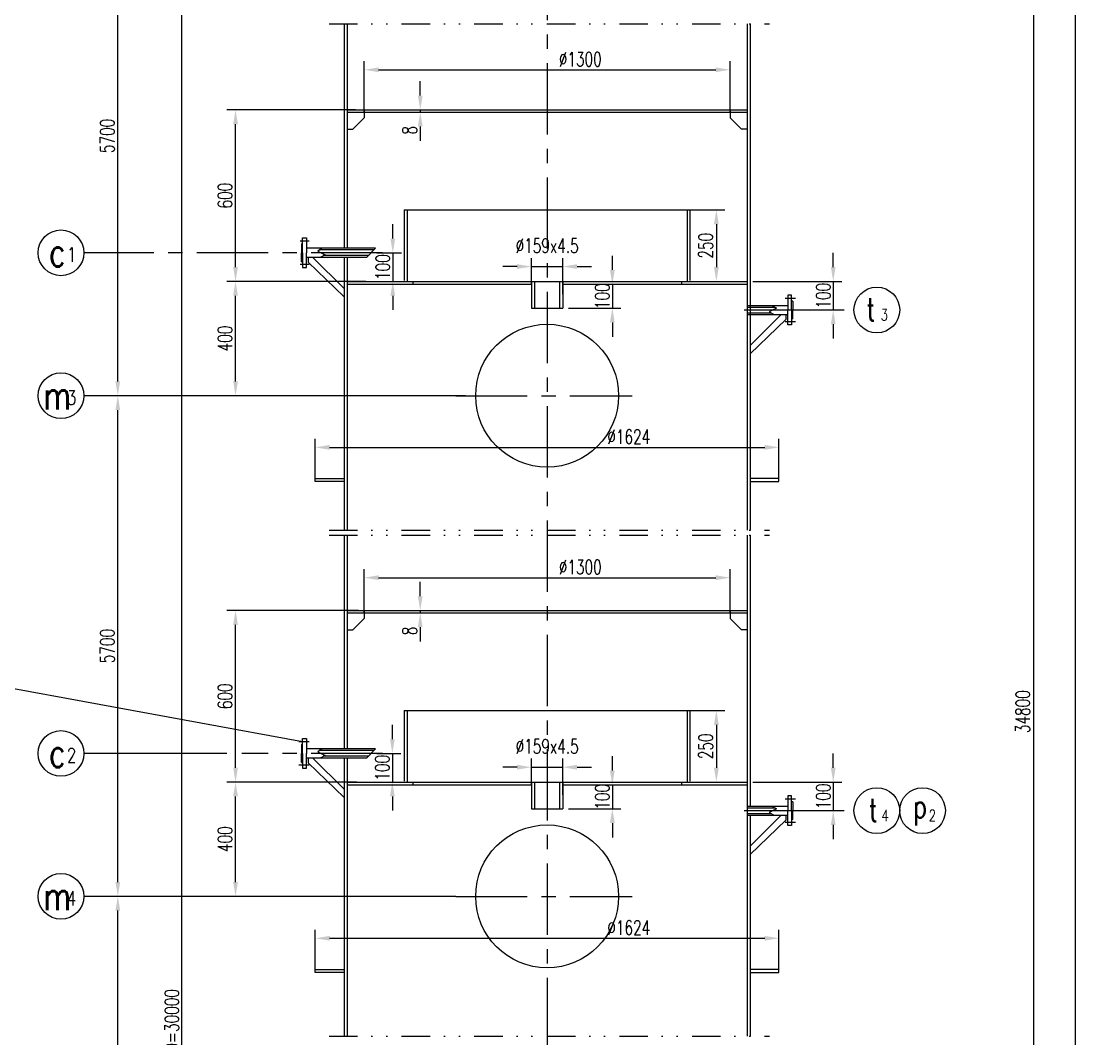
# Model space of a CAD drawing. Header units: millimetres. Extents: x 2180 to 3021, y -3886 to -2681.
# Drawn here: x 2288.7 to 2474.6, y -3123.9 to -2945.9 of the extents above; entities that cross this region are included whole.
import ezdxf
from ezdxf.enums import TextEntityAlignment as Align

# ---------------------------------------------------------------- set-up
doc = ezdxf.new("R2010")
doc.units = ezdxf.units.MM
doc.header["$LTSCALE"] = 10
doc.header["$MEASUREMENT"] = 0
doc.linetypes.add('CENTER', pattern=[2, 1.25, -0.25, 0.25, -0.25])
doc.linetypes.add('DIVIDE', pattern=[1.25, 0.5, -0.25, 0, -0.25, 0, -0.25])
doc.layers.get('0').update_dxf_attribs({"linetype": 'CONTINUOUS'})
doc.layers.get('DEFPOINTS').update_dxf_attribs({"linetype": 'CONTINUOUS'})
for name, color, linetype in [('1', 2, 'CENTER'), ('2', 2, 'CONTINUOUS'), ('3', 2, 'DIVIDE')]:
    doc.layers.add(name, color=color, linetype=linetype)
doc.styles.add('H5', font='romans', dxfattribs={"width": 0.8, "bigfont": 'HZ5.SHX'})
doc.styles.add('HZ', font='txt', dxfattribs={"width": 0.5, "bigfont": 'hztxt.shx'})
doc.styles.add('HZ5', font='romans.shx', dxfattribs={"width": 0.7, "bigfont": 'hztxt.shx'})
doc.styles.add('HZTXT', font='ROMANS', dxfattribs={"width": 0.7, "bigfont": 'HZTXT'})
doc.dimstyles.new('STANDARD$0', dxfattribs={"dimscale": 0, "dimtxt": 4, "dimasz": 3, "dimexe": 1.5, "dimexo": 0, "dimgap": 1, "dimtad": 1, "dimdec": 0, "dimlfac": 5, "dimzin": 12, "dimdsep": 46, "dimtxsty": 'H5', "dimcen": 0, "dimadec": 0, "dimazin": 0, "dimtfac": 1, "dimtdec": 0, "dimtmove": 0, "dimatfit": 3, "dimfxl": 0, "dimtvp": 0.833333, "dimtolj": 1, "dimtzin": 1, "dimarcsym": 0})

# ---------------------------------------------------------------- blocks, each defined once
blk = doc.blocks.new('*D78')
at = {"color": 2, "linetype": 'ByBlock'}
for p, q in [((2361.09, -2757.36), (2449.19, -2757.36)), ((2447.69, -2759.86), (2447.69, -3527.81)), ((2378.59, -3530.31), (2449.19, -3530.31))]:
    blk.add_line(p, q, dxfattribs=at)
for points in [[(2447.28, -2759.86), (2448.11, -2759.86), (2447.69, -2757.36)], [(2447.28, -3527.81), (2448.11, -3527.81), (2447.69, -3530.31)]]:
    blk.add_solid(points, dxfattribs=at)
at = {"layer": 'DEFPOINTS', "color": 0, "linetype": 'ByBlock'}
for p in [(2361.09, -2757.36), (2378.59, -3530.31), (2447.69, -3530.31)]:
    blk.add_point(p, dxfattribs=at)
at = {"color": 2, "linetype": 'ByBlock', "insert": (2445.84, -3113.17), "char_height": 2.5, "attachment_point": 5, "rotation": 90, "style": 'HZ5'}
blk.add_mtext('\\A1;~41102', dxfattribs=at)
blk = doc.blocks.new('*D77')
at = {"color": 2, "linetype": 'ByBlock'}
for p, q in [((2382, -2787.36), (2441.88, -2787.36)), ((2440.38, -2789.86), (2440.38, -3376.57)), ((2387.93, -3379.07), (2441.88, -3379.07))]:
    blk.add_line(p, q, dxfattribs=at)
for points in [[(2439.97, -2789.86), (2440.8, -2789.86), (2440.38, -2787.36)], [(2439.97, -3376.57), (2440.8, -3376.57), (2440.38, -3379.07)]]:
    blk.add_solid(points, dxfattribs=at)
at = {"layer": 'DEFPOINTS', "color": 0, "linetype": 'ByBlock'}
for p in [(2382, -2787.36), (2387.93, -3379.07), (2440.38, -3379.07)]:
    blk.add_point(p, dxfattribs=at)
at = {"color": 2, "linetype": 'ByBlock', "insert": (2438.53, -3048.18), "char_height": 2.5, "attachment_point": 5, "rotation": 90, "style": 'HZ5'}
blk.add_mtext('\\A1;34800', dxfattribs=at)
blk = doc.blocks.new('*D72')
at = {"color": 2, "linetype": 'ByBlock'}
for p, q in [((2322.25, -3030.49), (2299.23, -3030.49)), ((2300.73, -3057.99), (2300.73, -3032.99)), ((2314.44, -3060.49), (2299.23, -3060.49))]:
    blk.add_line(p, q, dxfattribs=at)
for points in [[(2300.32, -3032.99), (2301.15, -3032.99), (2300.73, -3030.49)], [(2300.32, -3057.99), (2301.15, -3057.99), (2300.73, -3060.49)]]:
    blk.add_solid(points, dxfattribs=at)
at = {"layer": 'DEFPOINTS', "color": 0, "linetype": 'ByBlock'}
for p in [(2300.73, -3030.49), (2322.25, -3030.49), (2314.44, -3060.49)]:
    blk.add_point(p, dxfattribs=at)
at = {"color": 2, "linetype": 'ByBlock', "insert": (2298.88, -3045.49), "char_height": 2.5, "attachment_point": 5, "rotation": 90, "style": 'HZ5'}
blk.add_mtext('\\A1;600', dxfattribs=at)
blk = doc.blocks.new('*D66')
at = {"color": 2, "linetype": 'ByBlock'}
for p, q in [((2341.02, -2992.91), (2278.69, -2992.91)), ((2280.19, -3077.99), (2280.19, -2995.41))]:
    blk.add_line(p, q, dxfattribs=at)
for points in [[(2279.77, -2995.41), (2280.6, -2995.41), (2280.19, -2992.91)], [(2279.77, -3077.99), (2280.6, -3077.99), (2280.19, -3080.49)]]:
    blk.add_solid(points, dxfattribs=at)
at = {"layer": 'DEFPOINTS', "color": 0, "linetype": 'ByBlock'}
for p in [(2280.19, -2992.91), (2341.02, -2992.91), (2339.3, -3080.49)]:
    blk.add_point(p, dxfattribs=at)
at = {"color": 2, "linetype": 'ByBlock', "insert": (2278.34, -3036.7), "char_height": 2.5, "attachment_point": 5, "rotation": 90, "style": 'HZ5'}
blk.add_mtext('\\A1;5700', dxfattribs=at)
blk = doc.blocks.new('*D88')
at = {"color": 2, "linetype": 'ByBlock'}
for p, q in [((2314.73, -3093.26), (2314.73, -3086.32)), ((2317.23, -3087.82), (2393.37, -3087.82)), ((2395.87, -3093.26), (2395.87, -3086.32))]:
    blk.add_line(p, q, dxfattribs=at)
for points in [[(2317.23, -3087.41), (2317.23, -3088.24), (2314.73, -3087.82)], [(2393.37, -3087.41), (2393.37, -3088.24), (2395.87, -3087.82)]]:
    blk.add_solid(points, dxfattribs=at)
at = {"layer": 'DEFPOINTS', "color": 0, "linetype": 'ByBlock'}
for p in [(2395.87, -3087.82), (2314.73, -3093.26), (2395.87, -3093.26)]:
    blk.add_point(p, dxfattribs=at)
at = {"color": 2, "linetype": 'ByBlock', "insert": (2369.59, -3085.97), "char_height": 2.5, "attachment_point": 5, "style": 'HZ5'}
blk.add_mtext('\\A1;∅1624', dxfattribs=at)
blk = doc.blocks.new('*D46')
at = {"color": 2, "linetype": 'ByBlock'}
for p, q in [((3748.11, -3133.75), (3748.11, -3129.16)), ((3753.61, -3135.48), (3753.61, -3129.16)), ((3745.61, -3130.66), (3743.11, -3130.66)), ((3748.11, -3130.66), (3753.61, -3130.66)), ((3748.11, -3130.66), (3753.61, -3130.66)), ((3756.11, -3130.66), (3758.61, -3130.66))]:
    blk.add_line(p, q, dxfattribs=at)
for points in [[(3745.61, -3130.24), (3745.61, -3131.08), (3748.11, -3130.66)], [(3756.11, -3130.24), (3756.11, -3131.08), (3753.61, -3130.66)]]:
    blk.add_solid(points, dxfattribs=at)
at = {"layer": 'DEFPOINTS', "color": 0, "linetype": 'ByBlock'}
for p in [(3753.61, -3130.66), (3748.11, -3133.75), (3753.61, -3135.48)]:
    blk.add_point(p, dxfattribs=at)
at = {"color": 2, "linetype": 'ByBlock', "insert": (3750.86, -3127.01), "char_height": 2.5, "attachment_point": 5, "style": 'HZ5'}
blk.add_mtext('\\A1;∅159x4.5', dxfattribs=at)
blk = doc.blocks.new('*D65')
at = {"color": 2, "linetype": 'ByBlock'}
for p, q in [((2339.3, -3080.49), (2278.69, -3080.49)), ((2280.19, -3167.16), (2280.19, -3082.99)), ((2339.3, -3169.66), (2278.69, -3169.66))]:
    blk.add_line(p, q, dxfattribs=at)
for points in [[(2279.77, -3082.99), (2280.6, -3082.99), (2280.19, -3080.49)], [(2279.77, -3167.16), (2280.6, -3167.16), (2280.19, -3169.66)]]:
    blk.add_solid(points, dxfattribs=at)
at = {"layer": 'DEFPOINTS', "color": 0, "linetype": 'ByBlock'}
for p in [(2280.19, -3080.49), (2339.3, -3080.49), (2339.3, -3169.66)]:
    blk.add_point(p, dxfattribs=at)
at = {"color": 2, "linetype": 'ByBlock', "insert": (2278.34, -3125.07), "char_height": 2.5, "attachment_point": 5, "rotation": 90, "style": 'HZ5'}
blk.add_mtext('\\A1;5700', dxfattribs=at)
blk = doc.blocks.new('*D71')
at = {"color": 2, "linetype": 'ByBlock'}
for p, q in [((2322, -3060.49), (2299.28, -3060.49)), ((2300.78, -3077.99), (2300.78, -3062.99)), ((2314.44, -3080.49), (2299.28, -3080.49))]:
    blk.add_line(p, q, dxfattribs=at)
for points in [[(2300.37, -3062.99), (2301.2, -3062.99), (2300.78, -3060.49)], [(2300.37, -3077.99), (2301.2, -3077.99), (2300.78, -3080.49)]]:
    blk.add_solid(points, dxfattribs=at)
at = {"layer": 'DEFPOINTS', "color": 0, "linetype": 'ByBlock'}
for p in [(2300.78, -3060.49), (2322, -3060.49), (2314.44, -3080.49)]:
    blk.add_point(p, dxfattribs=at)
at = {"color": 2, "linetype": 'ByBlock', "insert": (2298.93, -3070.49), "char_height": 2.5, "attachment_point": 5, "rotation": 90, "style": 'HZ5'}
blk.add_mtext('\\A1;400', dxfattribs=at)
blk = doc.blocks.new('*D47')
at = {"color": 2, "linetype": 'ByBlock'}
for p, q in [((3773.18, -3120.75), (3781.97, -3120.75)), ((3780.47, -3123.25), (3780.47, -3130.75)), ((3779.56, -3133.25), (3781.97, -3133.25))]:
    blk.add_line(p, q, dxfattribs=at)
for points in [[(3780.05, -3123.25), (3780.89, -3123.25), (3780.47, -3120.75)], [(3780.05, -3130.75), (3780.89, -3130.75), (3780.47, -3133.25)]]:
    blk.add_solid(points, dxfattribs=at)
at = {"layer": 'DEFPOINTS', "color": 0, "linetype": 'ByBlock'}
for p in [(3773.18, -3120.75), (3779.56, -3133.25), (3780.47, -3133.25)]:
    blk.add_point(p, dxfattribs=at)
at = {"color": 2, "linetype": 'ByBlock', "insert": (3778.62, -3127), "char_height": 2.5, "attachment_point": 5, "rotation": 90, "style": 'HZ5'}
blk.add_mtext('\\A1;250', dxfattribs=at)
blk = doc.blocks.new('*D89')
at = {"color": 2, "linetype": 'ByBlock'}
for p, q in [((2314.73, -3007.38), (2314.73, -3000.44)), ((2395.87, -3007.38), (2395.87, -3000.44)), ((2317.23, -3001.94), (2393.37, -3001.94))]:
    blk.add_line(p, q, dxfattribs=at)
for points in [[(2317.23, -3001.52), (2317.23, -3002.36), (2314.73, -3001.94)], [(2393.37, -3001.52), (2393.37, -3002.36), (2395.87, -3001.94)]]:
    blk.add_solid(points, dxfattribs=at)
at = {"layer": 'DEFPOINTS', "color": 0, "linetype": 'ByBlock'}
for p in [(2395.87, -3001.94), (2314.73, -3007.38), (2395.87, -3007.38)]:
    blk.add_point(p, dxfattribs=at)
at = {"color": 2, "linetype": 'ByBlock', "insert": (2369.59, -3000.09), "char_height": 2.5, "attachment_point": 5, "style": 'HZ5'}
blk.add_mtext('\\A1;∅1624', dxfattribs=at)
blk = doc.blocks.new('*D48')
at = {"color": 2, "linetype": 'ByBlock'}
for p, q in [((3748.11, -3060.84), (3748.11, -3056.25)), ((3753.61, -3062.57), (3753.61, -3056.25)), ((3745.61, -3057.75), (3743.11, -3057.75)), ((3748.11, -3057.75), (3753.61, -3057.75)), ((3748.11, -3057.75), (3753.61, -3057.75)), ((3756.11, -3057.75), (3758.61, -3057.75))]:
    blk.add_line(p, q, dxfattribs=at)
for points in [[(3745.61, -3057.33), (3745.61, -3058.16), (3748.11, -3057.75)], [(3756.11, -3057.33), (3756.11, -3058.16), (3753.61, -3057.75)]]:
    blk.add_solid(points, dxfattribs=at)
at = {"layer": 'DEFPOINTS', "color": 0, "linetype": 'ByBlock'}
for p in [(3753.61, -3057.75), (3748.11, -3060.84), (3753.61, -3062.57)]:
    blk.add_point(p, dxfattribs=at)
at = {"color": 2, "linetype": 'ByBlock', "insert": (3750.86, -3054.1), "char_height": 2.5, "attachment_point": 5, "style": 'HZ5'}
blk.add_mtext('\\A1;∅159x4.5', dxfattribs=at)
blk = doc.blocks.new('*D40')
at = {"color": 2, "linetype": 'ByBlock'}
for p, q in [((2323.3, -2944.11), (2323.3, -2935.26)), ((2387.3, -2944.11), (2387.3, -2935.26)), ((2325.8, -2936.76), (2384.8, -2936.76))]:
    blk.add_line(p, q, dxfattribs=at)
for points in [[(2325.8, -2936.35), (2325.8, -2937.18), (2323.3, -2936.76)], [(2384.8, -2936.35), (2384.8, -2937.18), (2387.3, -2936.76)]]:
    blk.add_solid(points, dxfattribs=at)
at = {"layer": 'DEFPOINTS', "color": 0, "linetype": 'ByBlock'}
for p in [(2387.3, -2936.76), (2323.3, -2944.11), (2387.3, -2944.11)]:
    blk.add_point(p, dxfattribs=at)
at = {"color": 2, "linetype": 'ByBlock', "insert": (2361.1, -2934.91), "char_height": 2.5, "attachment_point": 5, "style": 'HZ5'}
blk.add_mtext('\\A1;∅1300', dxfattribs=at)
blk = doc.blocks.new('*D39')
at = {"color": 2, "linetype": 'ByBlock'}
for p, q in [((2323.3, -3030.84), (2323.3, -3023.24)), ((2387.3, -3030.84), (2387.3, -3023.24)), ((2325.8, -3024.74), (2384.8, -3024.74))]:
    blk.add_line(p, q, dxfattribs=at)
for points in [[(2325.8, -3024.32), (2325.8, -3025.16), (2323.3, -3024.74)], [(2384.8, -3024.32), (2384.8, -3025.16), (2387.3, -3024.74)]]:
    blk.add_solid(points, dxfattribs=at)
at = {"layer": 'DEFPOINTS', "color": 0, "linetype": 'ByBlock'}
for p in [(2387.3, -3024.74), (2323.3, -3030.84), (2387.3, -3030.84)]:
    blk.add_point(p, dxfattribs=at)
at = {"color": 2, "linetype": 'ByBlock', "insert": (2361.1, -3022.89), "char_height": 2.5, "attachment_point": 5, "style": 'HZ5'}
blk.add_mtext('\\A1;∅1300', dxfattribs=at)
blk = doc.blocks.new('*D74')
at = {"color": 2, "linetype": 'ByBlock'}
for p, q in [((2321.77, -2942.91), (2299.28, -2942.91)), ((2300.78, -2970.41), (2300.78, -2945.41))]:
    blk.add_line(p, q, dxfattribs=at)
for points in [[(2300.37, -2945.41), (2301.2, -2945.41), (2300.78, -2942.91)], [(2300.37, -2970.41), (2301.2, -2970.41), (2300.78, -2972.91)]]:
    blk.add_solid(points, dxfattribs=at)
at = {"layer": 'DEFPOINTS', "color": 0, "linetype": 'ByBlock'}
for p in [(2300.78, -2942.91), (2321.77, -2942.91), (2323.59, -2972.91)]:
    blk.add_point(p, dxfattribs=at)
at = {"color": 2, "linetype": 'ByBlock', "insert": (2298.93, -2957.91), "char_height": 2.5, "attachment_point": 5, "rotation": 90, "style": 'HZ5'}
blk.add_mtext('\\A1;600', dxfattribs=at)
blk = doc.blocks.new('*D67')
at = {"color": 2, "linetype": 'ByBlock'}
for p, q in [((2341.31, -2902.01), (2278.68, -2902.01)), ((2280.18, -2990.41), (2280.18, -2904.51)), ((2339.3, -2992.91), (2278.68, -2992.91))]:
    blk.add_line(p, q, dxfattribs=at)
for points in [[(2279.76, -2904.51), (2280.59, -2904.51), (2280.18, -2902.01)], [(2279.76, -2990.41), (2280.59, -2990.41), (2280.18, -2992.91)]]:
    blk.add_solid(points, dxfattribs=at)
at = {"layer": 'DEFPOINTS', "color": 0, "linetype": 'ByBlock'}
for p in [(2280.18, -2902.01), (2341.31, -2902.01), (2339.3, -2992.91)]:
    blk.add_point(p, dxfattribs=at)
at = {"color": 2, "linetype": 'ByBlock', "insert": (2278.33, -2947.46), "char_height": 2.5, "attachment_point": 5, "rotation": 90, "style": 'HZ5'}
blk.add_mtext('\\A1;5700', dxfattribs=at)
blk = doc.blocks.new('*D55')
at = {"color": 2, "linetype": 'ByBlock'}
for p, q in [((3728.66, -3027.84), (3728.66, -3025.34)), ((3728.01, -3030.34), (3730.16, -3030.34)), ((3728.01, -3030.74), (3730.16, -3030.74)), ((3728.66, -3030.34), (3728.66, -3030.74)), ((3728.66, -3030.34), (3728.66, -3030.74)), ((3728.66, -3033.24), (3728.66, -3035.74))]:
    blk.add_line(p, q, dxfattribs=at)
for points in [[(3728.25, -3027.84), (3729.08, -3027.84), (3728.66, -3030.34)], [(3728.25, -3033.24), (3729.08, -3033.24), (3728.66, -3030.74)]]:
    blk.add_solid(points, dxfattribs=at)
at = {"layer": 'DEFPOINTS', "color": 0, "linetype": 'ByBlock'}
for p in [(3728.01, -3030.34), (3728.01, -3030.74), (3728.66, -3030.74)]:
    blk.add_point(p, dxfattribs=at)
at = {"color": 2, "linetype": 'ByBlock', "insert": (3726.81, -3033.91), "char_height": 2.5, "attachment_point": 5, "rotation": 90, "style": 'HZ5'}
blk.add_mtext('\\A1;8', dxfattribs=at)
blk = doc.blocks.new('*D73')
at = {"color": 2, "linetype": 'ByBlock'}
for p, q in [((2323.59, -2972.91), (2299.28, -2972.91)), ((2300.78, -2990.41), (2300.78, -2975.41)), ((2332.09, -2992.91), (2299.28, -2992.91))]:
    blk.add_line(p, q, dxfattribs=at)
for points in [[(2300.37, -2975.41), (2301.2, -2975.41), (2300.78, -2972.91)], [(2300.37, -2990.41), (2301.2, -2990.41), (2300.78, -2992.91)]]:
    blk.add_solid(points, dxfattribs=at)
at = {"layer": 'DEFPOINTS', "color": 0, "linetype": 'ByBlock'}
for p in [(2300.78, -2972.91), (2323.59, -2972.91), (2332.09, -2992.91)]:
    blk.add_point(p, dxfattribs=at)
at = {"color": 2, "linetype": 'ByBlock', "insert": (2298.93, -2982.91), "char_height": 2.5, "attachment_point": 5, "rotation": 90, "style": 'HZ5'}
blk.add_mtext('\\A1;400', dxfattribs=at)
blk = doc.blocks.new('*D54')
at = {"color": 2, "linetype": 'ByBlock'}
for p, q in [((3728.66, -3100.75), (3728.66, -3098.25)), ((3728.01, -3103.25), (3730.16, -3103.25)), ((3728.01, -3103.65), (3730.16, -3103.65)), ((3728.66, -3103.25), (3728.66, -3103.65)), ((3728.66, -3103.25), (3728.66, -3103.65)), ((3728.66, -3106.15), (3728.66, -3108.65))]:
    blk.add_line(p, q, dxfattribs=at)
for points in [[(3728.25, -3100.75), (3729.08, -3100.75), (3728.66, -3103.25)], [(3728.25, -3106.15), (3729.08, -3106.15), (3728.66, -3103.65)]]:
    blk.add_solid(points, dxfattribs=at)
at = {"layer": 'DEFPOINTS', "color": 0, "linetype": 'ByBlock'}
for p in [(3728.01, -3103.25), (3728.01, -3103.65), (3728.66, -3103.65)]:
    blk.add_point(p, dxfattribs=at)
at = {"color": 2, "linetype": 'ByBlock', "insert": (3726.81, -3106.82), "char_height": 2.5, "attachment_point": 5, "rotation": 90, "style": 'HZ5'}
blk.add_mtext('\\A1;8', dxfattribs=at)
blk = doc.blocks.new('*D49')
at = {"color": 2, "linetype": 'ByBlock'}
for p, q in [((3773.18, -3047.84), (3781.97, -3047.84)), ((3780.47, -3050.34), (3780.47, -3057.84)), ((3779.56, -3060.34), (3781.97, -3060.34))]:
    blk.add_line(p, q, dxfattribs=at)
for points in [[(3780.05, -3050.34), (3780.89, -3050.34), (3780.47, -3047.84)], [(3780.05, -3057.84), (3780.89, -3057.84), (3780.47, -3060.34)]]:
    blk.add_solid(points, dxfattribs=at)
at = {"layer": 'DEFPOINTS', "color": 0, "linetype": 'ByBlock'}
for p in [(3773.18, -3047.84), (3779.56, -3060.34), (3780.47, -3060.34)]:
    blk.add_point(p, dxfattribs=at)
at = {"color": 2, "linetype": 'ByBlock', "insert": (3778.62, -3054.09), "char_height": 2.5, "attachment_point": 5, "rotation": 90, "style": 'HZ5'}
blk.add_mtext('\\A1;250', dxfattribs=at)
blk = doc.blocks.new('*D102')
at = {"color": 0, "linetype": 'ByBlock'}
for p, q in [((2405.36, -2970.41), (2405.36, -2967.91)), ((2391.3, -2972.91), (2406.86, -2972.91)), ((2405.36, -2972.91), (2405.36, -2977.91)), ((2399.3, -2977.91), (2406.86, -2977.91)), ((2405.36, -2980.41), (2405.36, -2982.91))]:
    blk.add_line(p, q, dxfattribs=at)
for points in [[(2404.94, -2970.41), (2405.77, -2970.41), (2405.36, -2972.91)], [(2404.94, -2980.41), (2405.77, -2980.41), (2405.36, -2977.91)]]:
    blk.add_solid(points, dxfattribs=at)
at = {"layer": 'DEFPOINTS', "color": 0, "linetype": 'ByBlock'}
for p in [(2390.3, -2972.91), (2398.3, -2977.91), (2405.36, -2977.91)]:
    blk.add_point(p, dxfattribs=at)
at = {"color": 0, "linetype": 'ByBlock', "insert": (2403.61, -2975.41), "char_height": 2.5, "attachment_point": 5, "rotation": 90, "style": 'HZTXT'}
blk.add_mtext('\\A1;100', dxfattribs=at)
blk = doc.blocks.new('*D103')
at = {"color": 0, "linetype": 'ByBlock'}
for p, q in [((2405.36, -2970.41), (2405.36, -2967.91)), ((2391.3, -2972.91), (2406.86, -2972.91)), ((2405.36, -2972.91), (2405.36, -2977.91)), ((2399.3, -2977.91), (2406.86, -2977.91)), ((2405.36, -2980.41), (2405.36, -2982.91))]:
    blk.add_line(p, q, dxfattribs=at)
for points in [[(2404.94, -2970.41), (2405.77, -2970.41), (2405.36, -2972.91)], [(2404.94, -2980.41), (2405.77, -2980.41), (2405.36, -2977.91)]]:
    blk.add_solid(points, dxfattribs=at)
at = {"layer": 'DEFPOINTS', "color": 0, "linetype": 'ByBlock'}
for p in [(2390.3, -2972.91), (2398.3, -2977.91), (2405.36, -2977.91)]:
    blk.add_point(p, dxfattribs=at)
at = {"color": 0, "linetype": 'ByBlock', "insert": (2403.61, -2975.41), "char_height": 2.5, "attachment_point": 5, "rotation": 90, "style": 'HZTXT'}
blk.add_mtext('\\A1;100', dxfattribs=at)
blk = doc.blocks.new('*D108')
at = {"color": 0, "linetype": 'ByBlock'}
for p, q in [((2313.73, -2827.37), (2289.89, -2827.37)), ((2291.39, -3351.52), (2291.39, -2829.87)), ((2313.73, -3354.02), (2289.89, -3354.02))]:
    blk.add_line(p, q, dxfattribs=at)
for points in [[(2290.98, -2829.87), (2291.81, -2829.87), (2291.39, -2827.37)], [(2290.98, -3351.52), (2291.81, -3351.52), (2291.39, -3354.02)]]:
    blk.add_solid(points, dxfattribs=at)
at = {"layer": 'DEFPOINTS', "color": 0, "linetype": 'ByBlock'}
for p in [(2291.39, -2827.37), (2314.73, -2827.37), (2314.73, -3354.02)]:
    blk.add_point(p, dxfattribs=at)
at = {"color": 0, "linetype": 'ByBlock', "insert": (2289.64, -3106.57), "char_height": 2.5, "attachment_point": 5, "rotation": 90, "style": 'HZTXT'}
blk.add_mtext('\\A1;10x3000=30000', dxfattribs=at)
blk = doc.blocks.new('*D110')
at = {"color": 0, "linetype": 'ByBlock'}
for p, q in [((2366.71, -2970.91), (2366.71, -2968.41)), ((2359.05, -2973.41), (2368.21, -2973.41)), ((2366.71, -2973.41), (2366.71, -2977.59)), ((2359.05, -2977.59), (2368.21, -2977.59)), ((2366.71, -2980.09), (2366.71, -2982.59))]:
    blk.add_line(p, q, dxfattribs=at)
for points in [[(2366.29, -2970.91), (2367.13, -2970.91), (2366.71, -2973.41)], [(2366.29, -2980.09), (2367.13, -2980.09), (2366.71, -2977.59)]]:
    blk.add_solid(points, dxfattribs=at)
at = {"layer": 'DEFPOINTS', "color": 0, "linetype": 'ByBlock'}
for p in [(2358.05, -2973.41), (2358.05, -2977.59), (2366.71, -2977.59)]:
    blk.add_point(p, dxfattribs=at)
at = {"color": 0, "linetype": 'ByBlock', "insert": (2364.96, -2975.5), "char_height": 2.5, "attachment_point": 5, "rotation": 90, "style": 'HZTXT'}
blk.add_mtext('\\A1;100', dxfattribs=at)
blk = doc.blocks.new('*D111')
at = {"color": 0, "linetype": 'ByBlock'}
for p, q in [((2366.71, -3058.49), (2366.71, -3055.99)), ((2359.05, -3060.99), (2368.21, -3060.99)), ((2366.71, -3060.99), (2366.71, -3065.17)), ((2359.05, -3065.17), (2368.21, -3065.17)), ((2366.71, -3067.67), (2366.71, -3070.17))]:
    blk.add_line(p, q, dxfattribs=at)
for points in [[(2366.29, -3058.49), (2367.13, -3058.49), (2366.71, -3060.99)], [(2366.29, -3067.67), (2367.13, -3067.67), (2366.71, -3065.17)]]:
    blk.add_solid(points, dxfattribs=at)
at = {"layer": 'DEFPOINTS', "color": 0, "linetype": 'ByBlock'}
for p in [(2358.05, -3060.99), (2358.05, -3065.17), (2366.71, -3065.17)]:
    blk.add_point(p, dxfattribs=at)
at = {"color": 0, "linetype": 'ByBlock', "insert": (2364.96, -3063.08), "char_height": 2.5, "attachment_point": 5, "rotation": 90, "style": 'HZTXT'}
blk.add_mtext('\\A1;100', dxfattribs=at)
blk = doc.blocks.new('*D116')
at = {"color": 0, "linetype": 'ByBlock'}
for p, q in [((2328.22, -3052.99), (2328.22, -3050.49)), ((2325.5, -3055.49), (2329.72, -3055.49)), ((2328.22, -3055.49), (2328.22, -3060.49)), ((2321.3, -3060.49), (2329.72, -3060.49)), ((2328.22, -3062.99), (2328.22, -3065.49))]:
    blk.add_line(p, q, dxfattribs=at)
for points in [[(2327.8, -3052.99), (2328.63, -3052.99), (2328.22, -3055.49)], [(2327.8, -3062.99), (2328.63, -3062.99), (2328.22, -3060.49)]]:
    blk.add_solid(points, dxfattribs=at)
at = {"layer": 'DEFPOINTS', "color": 0, "linetype": 'ByBlock'}
for p in [(2324.5, -3055.49), (2320.3, -3060.49), (2328.22, -3060.49)]:
    blk.add_point(p, dxfattribs=at)
at = {"color": 0, "linetype": 'ByBlock', "insert": (2326.47, -3057.99), "char_height": 2.5, "attachment_point": 5, "rotation": 90, "style": 'HZTXT'}
blk.add_mtext('\\A1;100', dxfattribs=at)
blk = doc.blocks.new('*D117')
at = {"color": 0, "linetype": 'ByBlock'}
for p, q in [((2328.3, -2965.41), (2328.3, -2962.91)), ((2325.5, -2967.91), (2329.8, -2967.91)), ((2328.3, -2967.91), (2328.3, -2972.91)), ((2321.3, -2972.91), (2329.8, -2972.91)), ((2328.3, -2975.41), (2328.3, -2977.91))]:
    blk.add_line(p, q, dxfattribs=at)
for points in [[(2327.88, -2965.41), (2328.71, -2965.41), (2328.3, -2967.91)], [(2327.88, -2975.41), (2328.71, -2975.41), (2328.3, -2972.91)]]:
    blk.add_solid(points, dxfattribs=at)
at = {"layer": 'DEFPOINTS', "color": 0, "linetype": 'ByBlock'}
for p in [(2324.5, -2967.91), (2320.3, -2972.91), (2328.3, -2972.91)]:
    blk.add_point(p, dxfattribs=at)
at = {"color": 0, "linetype": 'ByBlock', "insert": (2326.55, -2970.41), "char_height": 2.5, "attachment_point": 5, "rotation": 90, "style": 'HZTXT'}
blk.add_mtext('\\A1;100', dxfattribs=at)

msp = doc.modelspace()

# ---------------------------------------------------------------- linework, layer by layer
for p, q in [((2345.2500029, -2946.3620839), (2345.2500029, -2985.6425133)), ((2345.7500029, -2946.3620839), (2345.7500029, -2985.6425133)), ((2415.7500029, -2946.3620839), (2415.7500029, -3034.9850395)), ((2416.2500029, -2946.3620839), (2416.2500029, -3034.9850395)), ((2345.7500029, -2961.4425133), (2415.7500029, -2961.4425133)), ((2346.3031917, -2961.4425133), (2383.0000029, -2961.4425133)), ((2348.7500029, -2961.4425133), (2348.7500029, -2961.8425133)), ((2412.7500029, -2961.4425133), (2412.7500029, -2961.8425133)), ((2345.7500029, -2961.8425133), (2415.7500029, -2961.8425133)), ((2348.7500029, -2962.8425133), (2346.7500029, -2964.8425133)), ((2348.7500029, -2961.8425133), (2348.7500029, -2962.8425133)), ((2412.7500029, -2961.8425133), (2412.7500029, -2962.8425133)), ((2412.7500029, -2962.8425133), (2414.7500029, -2964.8425133)), ((2345.7500029, -2964.8425133), (2346.7500029, -2964.8425133)), ((2415.7500029, -2964.8425133), (2414.7500029, -2964.8425133)), ((2355.7500029, -2978.9425133), (2355.7500029, -2991.3121381)), ((2355.7500029, -2978.9425133), (2357.8905084, -2978.9425133)), ((2356.2500029, -2978.9425133), (2356.2500029, -2991.4425133)), ((2357.8905084, -2978.9425133), (2380.7500029, -2978.9425133)), ((2380.7500029, -2978.9425133), (2405.7500029, -2978.9425133)), ((2405.2500029, -2978.9425133), (2405.2500029, -2991.4425133)), ((2405.7500029, -2978.9425133), (2405.7500029, -2991.3121381)), ((2337.7500029, -2984.8771207), (2337.7500029, -2986.4425133)), ((2337.7500029, -2984.8771207), (2337.9726478, -2984.8771207)), ((2337.9726478, -2986.4425133), (2337.9726478, -2983.8430297)), ((2337.9726478, -2983.8430297), (2338.6290024, -2983.8430297)), ((2338.6290024, -2983.8430297), (2338.6290024, -2986.4425133)), ((2337.7500029, -2988.007906), (2337.7500029, -2986.4425133)), ((2337.9726478, -2986.4425133), (2337.9726478, -2989.041997)), ((2350.7500029, -2985.6425133), (2338.6290024, -2985.6425133)), ((2338.6290024, -2989.041997), (2338.6290024, -2986.4425133)), ((2349.1500029, -2987.2425133), (2338.6290024, -2987.2425133)), ((2338.9710862, -2987.2425133), (2338.9710862, -2988.0921696)), ((2339.7816008, -2987.2425133), (2345.2500029, -2992.6797912)), ((2350.4429004, -2985.9496159), (2340.9179216, -2985.9496159)), ((2349.4571054, -2986.9354108), (2341.6083965, -2986.9354108)), ((2345.2500029, -2987.2425133), (2345.2500029, -3034.9850395)), ((2345.7500029, -2987.2425133), (2345.7500029, -3034.9850395)), ((2350.7500029, -2985.6425133), (2349.1500029, -2987.2425133)), ((2337.7500029, -2988.007906), (2337.9726478, -2988.007906)), ((2337.9726478, -2989.041997), (2338.6290024, -2989.041997)), ((2338.9710862, -2988.0921696), (2345.2500029, -2994.1447401)), ((2345.7500029, -2991.4425133), (2415.7500029, -2991.4425133)), ((2345.7500029, -2991.9425133), (2378.0000029, -2991.9425133)), ((2346.3031917, -2991.4425133), (2383.0000029, -2991.4425133)), ((2346.3031917, -2991.9425133), (2378.0000029, -2991.9425133)), ((2357.2596883, -2991.4425133), (2357.2596883, -2991.9425133)), ((2378.0000029, -2991.4425133), (2378.0000029, -2996.1268733)), ((2378.5598914, -2991.4425133), (2378.5598914, -2996.1268733)), ((2382.9057033, -2991.4425133), (2382.9057033, -2996.1268733)), ((2383.5000029, -2991.4425133), (2383.5000029, -2996.1268733)), ((2383.5000029, -2991.9425133), (2415.7500029, -2991.9425133)), ((2404.2403175, -2991.4425133), (2404.2403175, -2991.9425133)), ((2423.527358, -2993.8430297), (2422.8710034, -2993.8430297)), ((2422.8710034, -2993.8430297), (2422.8710034, -2996.4425133)), ((2423.527358, -2996.4425133), (2423.527358, -2993.8430297)), ((2423.7500029, -2994.8771207), (2423.527358, -2994.8771207)), ((2423.7500029, -2994.8771207), (2423.7500029, -2996.4425133)), ((2378.0000029, -2996.1268733), (2383.5000029, -2996.1268733)), ((2415.7500029, -2995.6425133), (2422.8710034, -2995.6425133)), ((2415.7500029, -2995.9496159), (2420.5820842, -2995.9496159)), ((2422.8710034, -2999.041997), (2422.8710034, -2996.4425133)), ((2423.527358, -2996.4425133), (2423.527358, -2999.041997)), ((2423.7500029, -2998.007906), (2423.7500029, -2996.4425133)), ((2415.7500029, -2996.9354108), (2419.8916093, -2996.9354108)), ((2415.7500029, -2997.2425133), (2422.8710034, -2997.2425133)), ((2421.718405, -2997.2425133), (2416.2500029, -3002.6797912)), ((2422.5289196, -2998.0921696), (2416.2500029, -3004.1447401)), ((2422.5289196, -2997.2425133), (2422.5289196, -2998.0921696)), ((2423.7500029, -2998.007906), (2423.527358, -2998.007906)), ((2423.527358, -2999.041997), (2422.8710034, -2999.041997)), ((2340.180847, -3026.458388), (2340.180847, -3025.9114284)), ((2340.180847, -3025.9114284), (2345.2500029, -3025.9114284)), ((2345.2500029, -3026.458388), (2340.180847, -3026.458388)), ((2421.3191588, -3025.9114284), (2416.2500029, -3025.9114284)), ((2416.2500029, -3026.458388), (2421.3191588, -3026.458388)), ((2421.3191588, -3026.458388), (2421.3191588, -3025.9114284)), ((2345.2500029, -3035.8375348), (2345.2500029, -3073.2255633)), ((2345.7500029, -3035.8375348), (2345.7500029, -3073.2255633)), ((2415.7500029, -3035.8375348), (2415.7500029, -3123.5055971)), ((2416.2500029, -3035.8375348), (2416.2500029, -3083.2255633)), ((2345.7500029, -3049.0255633), (2415.7500029, -3049.0255633)), ((2345.7500029, -3049.4255633), (2415.7500029, -3049.4255633)), ((2346.3031917, -3049.0255633), (2383.0000029, -3049.0255633)), ((2348.7500029, -3050.4255633), (2346.7500029, -3052.4255633)), ((2348.7500029, -3049.0255633), (2348.7500029, -3049.4255633)), ((2348.7500029, -3049.4255633), (2348.7500029, -3050.4255633)), ((2412.7500029, -3049.0255633), (2412.7500029, -3049.4255633)), ((2412.7500029, -3049.4255633), (2412.7500029, -3050.4255633)), ((2412.7500029, -3050.4255633), (2414.7500029, -3052.4255633)), ((2345.7500029, -3052.4255633), (2346.7500029, -3052.4255633)), ((2415.7500029, -3052.4255633), (2414.7500029, -3052.4255633)), ((2355.7500029, -3066.5255633), (2357.8905084, -3066.5255633)), ((2355.7500029, -3066.5255633), (2355.7500029, -3078.895188)), ((2356.2500029, -3066.5255633), (2356.2500029, -3079.0255633)), ((2357.8905084, -3066.5255633), (2380.7500029, -3066.5255633)), ((2380.7500029, -3066.5255633), (2405.7500029, -3066.5255633)), ((2405.2500029, -3066.5255633), (2405.2500029, -3079.0255633)), ((2405.7500029, -3066.5255633), (2405.7500029, -3078.895188)), ((2337.7500029, -3072.4601707), (2337.9726478, -3072.4601707)), ((2337.7500029, -3072.4601707), (2337.7500029, -3074.0255633)), ((2337.9726478, -3071.4260797), (2338.6290024, -3071.4260797)), ((2337.9726478, -3074.0255633), (2337.9726478, -3071.4260797)), ((2338.6290024, -3071.4260797), (2338.6290024, -3074.0255633)), ((2337.7500029, -3075.590956), (2337.7500029, -3074.0255633)), ((2337.9726478, -3074.0255633), (2337.9726478, -3076.625047)), ((2350.7500029, -3073.2255633), (2338.6290024, -3073.2255633)), ((2338.6290024, -3076.625047), (2338.6290024, -3074.0255633)), ((2349.1500029, -3074.8255633), (2338.6290024, -3074.8255633)), ((2338.9710862, -3074.8255633), (2338.9710862, -3075.6752195)), ((2339.7816008, -3074.8255633), (2345.2500029, -3080.2628412)), ((2350.4429004, -3073.5326658), (2340.9179216, -3073.5326658)), ((2349.4571054, -3074.5184608), (2341.6083965, -3074.5184608)), ((2345.2500029, -3074.8255633), (2345.2500029, -3123.5055971)), ((2345.7500029, -3074.8255633), (2345.7500029, -3123.5055971)), ((2350.7500029, -3073.2255633), (2349.1500029, -3074.8255633)), ((2337.7500029, -3075.590956), (2337.9726478, -3075.590956)), ((2337.9726478, -3076.625047), (2338.6290024, -3076.625047)), ((2338.9710862, -3075.6752195), (2345.2500029, -3081.7277901)), ((2345.7500029, -3079.0255633), (2415.7500029, -3079.0255633)), ((2345.7500029, -3079.5255633), (2378.0000029, -3079.5255633)), ((2346.3031917, -3079.0255633), (2383.0000029, -3079.0255633)), ((2346.3031917, -3079.5255633), (2378.0000029, -3079.5255633)), ((2357.2596883, -3079.0255633), (2357.2596883, -3079.5255633)), ((2378.0000029, -3079.0255633), (2378.0000029, -3083.7099233)), ((2378.5598914, -3079.0255633), (2378.5598914, -3083.7099233)), ((2382.9057033, -3079.0255633), (2382.9057033, -3083.7099233)), ((2383.5000029, -3079.0255633), (2383.5000029, -3083.7099233)), ((2383.5000029, -3079.5255633), (2415.7500029, -3079.5255633)), ((2404.2403175, -3079.0255633), (2404.2403175, -3079.5255633)), ((2422.8710034, -3081.4260797), (2422.8710034, -3084.0255633)), ((2423.527358, -3081.4260797), (2422.8710034, -3081.4260797)), ((2423.527358, -3084.0255633), (2423.527358, -3081.4260797)), ((2378.0000029, -3083.7099233), (2383.5000029, -3083.7099233)), ((2415.7500029, -3083.2255633), (2422.8710034, -3083.2255633)), ((2415.7500029, -3083.5326658), (2420.5820842, -3083.5326658)), ((2422.8710034, -3086.625047), (2422.8710034, -3084.0255633)), ((2423.7500029, -3082.4601707), (2423.527358, -3082.4601707)), ((2423.527358, -3084.0255633), (2423.527358, -3086.625047)), ((2423.7500029, -3082.4601707), (2423.7500029, -3084.0255633)), ((2423.7500029, -3085.590956), (2423.7500029, -3084.0255633)), ((2415.7500029, -3084.5184608), (2419.8916093, -3084.5184608)), ((2415.7500029, -3084.8255633), (2422.8710034, -3084.8255633)), ((2421.718405, -3084.8255633), (2416.2500029, -3090.2628412)), ((2416.2500029, -3084.8255633), (2416.2500029, -3123.5055971)), ((2422.5289196, -3085.6752195), (2416.2500029, -3091.7277901)), ((2422.5289196, -3084.8255633), (2422.5289196, -3085.6752195)), ((2423.7500029, -3085.590956), (2423.527358, -3085.590956)), ((2423.527358, -3086.625047), (2422.8710034, -3086.625047)), ((2340.180847, -3111.7937353), (2345.2500029, -3111.7937353)), ((2340.180847, -3112.3406948), (2340.180847, -3111.7937353)), ((2421.3191588, -3111.7937353), (2416.2500029, -3111.7937353)), ((2421.3191588, -3112.3406948), (2421.3191588, -3111.7937353)), ((2345.2500029, -3112.3406948), (2340.180847, -3112.3406948)), ((2416.2500029, -3112.3406948), (2421.3191588, -3112.3406948))]:
    msp.add_line(p, q)
for centre in [(2380.7500029, -3011.4425133), (2380.7500029, -3099.0255633)]:
    msp.add_circle(centre, 12.5)
at = {"layer": '1'}
for p, q in [((2380.7500029, -2773.2514966), (2380.7500029, -3553.4858113)), ((2339.0886045, -2984.4020234), (2337.5157952, -2984.4020234)), ((2351.9502799, -2986.4425133), (2299.6884621, -2986.4425133)), ((2339.0886045, -2988.4830032), (2337.5157952, -2988.4830032)), ((2364.7528186, -2991.4425133), (2395.6194453, -2991.4425133)), ((2422.4114013, -2994.4020234), (2424.1909309, -2994.4020234)), ((2415.2276207, -2996.4425133), (2434.4434755, -2996.4425133)), ((2422.4114013, -2998.4830032), (2424.1909309, -2998.4830032)), ((2364.7528186, -3011.4425133), (2395.6194453, -3011.4425133)), ((2339.0886045, -3071.9850734), (2337.3090749, -3071.9850734)), ((2351.9502799, -3074.0255633), (2327.309808, -3074.0255633)), ((2339.0886045, -3076.0660532), (2337.3090749, -3076.0660532)), ((2358.4598196, -3079.0255633), (2395.6194453, -3079.0255633)), ((2422.4114013, -3081.9850734), (2424.1909309, -3081.9850734)), ((2415.2276207, -3084.0255633), (2434.4434755, -3084.0255633)), ((2422.4114013, -3086.0660532), (2424.1909309, -3086.0660532)), ((2364.7528186, -3099.0255633), (2395.6194453, -3099.0255633))]:
    msp.add_line(p, q, dxfattribs=at)
at = {"layer": '2'}
for p, q in [((2341.352863, -2985.6425133), (2340.6261152, -2986.155654)), ((2340.6261152, -2986.155654), (2341.9118992, -2986.7698586)), ((2341.9118992, -2986.7698586), (2341.0453931, -2987.2425133)), ((2420.8738906, -2996.155654), (2419.5881066, -2996.7698586)), ((2420.1471428, -2995.6425133), (2420.8738906, -2996.155654)), ((2419.5881066, -2996.7698586), (2420.4546128, -2997.2425133)), ((2304.1238611, -3011.4425133), (2299.6884621, -3011.4425133)), ((2337.9726478, -3071.9850734), (2280.0755863, -3061.3654796)), ((2324.6858443, -3074.0255633), (2299.6884621, -3074.0255633)), ((2341.352863, -3073.2255633), (2340.6261152, -3073.738704)), ((2340.6261152, -3073.738704), (2341.9118992, -3074.3529086)), ((2341.9118992, -3074.3529086), (2341.0453931, -3074.8255633)), ((2420.8738906, -3083.738704), (2419.5881066, -3084.3529086)), ((2420.1471428, -3083.2255633), (2420.8738906, -3083.738704)), ((2419.5881066, -3084.3529086), (2420.4546128, -3084.8255633)), ((2304.1386224, -3099.0255633), (2299.6884621, -3099.0255633))]:
    msp.add_line(p, q, dxfattribs=at)
for centre in [(2295.6884621, -2986.4425133), (2438.4434755, -2996.4425133), (2295.6884621, -3011.4425133), (2295.6884621, -3074.0255633), (2438.4434755, -3084.0255633), (2446.4434755, -3084.0255633), (2295.6884621, -3099.0255633)]:
    msp.add_circle(centre, 4, dxfattribs=at)
at = {"layer": '3'}
for p, q in [((2342.6005715, -2946.3620839), (2419.6587456, -2946.3620839)), ((2342.6005715, -3034.9850395), (2419.6587456, -3034.9850395)), ((2342.6005715, -3035.8375348), (2419.6587456, -3035.8375348)), ((2342.6005715, -3123.5055971), (2419.6587456, -3123.5055971))]:
    msp.add_line(p, q, dxfattribs=at)

# ---------------------------------------------------------------- texts
at = {"layer": '1', "style": 'HZ', "width": 0.75}
for s, height, p in [('c', 5, (2295.0627433, -2986.354883)), ('1', 2.5, (2297.5474183, -2986.7613128)), ('t', 4, (2437.3959929, -2996.354883)), ('3', 2, (2439.7584177, -2997.2826152)), ('m', 5, (2295.0627433, -3011.354883)), ('3', 2.5, (2297.5474183, -3011.7613128)), ('c', 5, (2295.0627433, -3073.937933)), ('2', 2.5, (2297.5474183, -3074.3443628)), ('t', 4, (2437.8084393, -3083.937933)), ('4', 2, (2439.9068967, -3084.8656652)), ('p', 4, (2446.0167728, -3083.937933)), ('2', 2, (2448.1615249, -3084.888798)), ('m', 5, (2295.0627433, -3098.937933)), ('4', 2.5, (2297.5474183, -3099.3443628))]:
    msp.add_text(s, height=height, dxfattribs=at).set_placement(p, align=Align.MIDDLE)

# ---------------------------------------------------------------- dimensions: what is measured, and where the dimension line sits
for base, p1, p2, text, picture, middle in [((2473.1442652, -3548.8450439), (2386.5381649, -2775.8949406), (2404.040148, -3548.8450439), '~41102', '*D78', (2471.2942652, -3131.7076276)), ((2465.8351116, -3397.6073651), (2407.4493008, -2805.8949407), (2413.37683, -3397.6073651), '34800', '*D77', (2463.9851116, -3066.7113804))]:
    dim = msp.add_linear_dim(base=base, p1=p1, p2=p2, angle=90, text=text, dimstyle='STANDARD$0', override={"dimscale": 1, "dimtxt": 2.5, "dimasz": 2.5, "dimgap": 0.6, "dimlfac": 20, "dimtxsty": 'HZ5', "dimclrd": 2, "dimclre": 2, "dimclrt": 2, "dimtdec": 0, "dimtmove": 2})
    dim.commit()
    dim.dimension.update_dxf_attribs({"geometry": picture, "text_midpoint": middle, "dimtype": 160, "insert": (25.4514812, -18.5360014)})
for base, p1, p2, override, picture, middle in [((2305.6284982, -2920.5468426), (2364.7528186, -3011.4425133), (2366.7604657, -2920.5468426), {"dimscale": 1, "dimtxt": 2.5, "dimasz": 2.5, "dimgap": 0.6, "dimlfac": 20, "dimtxsty": 'HZ5', "dimclrd": 2, "dimclre": 2, "dimclrt": 2, "dimtdec": 0, "dimtmove": 2}, '*D67', (2303.7784982, -2965.994678)), ((2305.6386224, -3011.4425133), (2364.7528186, -3099.0255633), (2366.4742438, -3011.4425133), {"dimscale": 1, "dimtxt": 2.5, "dimasz": 2.5, "dimgap": 0.6, "dimlfac": 20, "dimtxsty": 'HZ5', "dimse1": 1, "dimclrd": 2, "dimclre": 2, "dimclrt": 2, "dimtdec": 0, "dimtmove": 2}, '*D66', (2303.7886224, -3055.2340383)), ((2305.6386224, -3099.0255633), (2364.7528186, -3188.1917279), (2364.7528186, -3099.0255633), {"dimscale": 1, "dimtxt": 2.5, "dimasz": 2.5, "dimgap": 0.6, "dimlfac": 20, "dimtxsty": 'HZ5', "dimclrd": 2, "dimclre": 2, "dimclrt": 2, "dimtdec": 0, "dimtmove": 2}, '*D65', (2303.7886224, -3143.6086456))]:
    dim = msp.add_linear_dim(base=base, p1=p1, p2=p2, angle=90, text='5700', dimstyle='STANDARD$0', override=override)
    dim.commit()
    dim.dimension.update_dxf_attribs({"geometry": picture, "text_midpoint": middle, "insert": (25.4514812, -18.5360014)})
for base, p1, p2, picture, middle, set_off in [((2412.7500029, -2954.4277137), (2348.7500029, -2961.7739054), (2412.7500029, -2961.7739054), '*D40', (2386.5472598, -2952.5777137), (25.4514812, -17.6634449)), ((2412.7500029, -3043.2763278), (2348.7500029, -3049.3718688), (2412.7500029, -3049.3718688), '*D39', (2386.5472598, -3041.4263278), (25.4514812, -18.5360014))]:
    dim = msp.add_linear_dim(base=base, p1=p1, p2=p2, text='%%c1300', dimstyle='STANDARD$0', override={"dimscale": 1, "dimtxt": 2.5, "dimasz": 2.5, "dimgap": 0.6, "dimlfac": 20, "dimtxsty": 'HZ5', "dimclrd": 2, "dimclre": 2, "dimclrt": 2, "dimtdec": 0, "dimtmove": 2})
    dim.commit()
    dim.dimension.update_dxf_attribs({"geometry": picture, "text_midpoint": middle, "dimtype": 160, "insert": set_off})
for base, p1, p2, picture, middle, set_off in [((2358.5534369, -2961.8425133), (2357.902887, -2961.4425133), (2357.902887, -2961.8425133), '*D55', (2356.7034369, -2965.0132829), (-1370.1089037, 68.8958126)), ((2358.5534369, -3049.4255633), (2357.902887, -3049.0255633), (2357.902887, -3049.4255633), '*D54', (2356.7034369, -3052.5963329), (-1370.1089037, 54.2279286))]:
    dim = msp.add_linear_dim(base=base, p1=p1, p2=p2, angle=90, dimstyle='STANDARD$0', override={"dimscale": 1, "dimtxt": 2.5, "dimasz": 2.5, "dimgap": 0.6, "dimlfac": 20, "dimtxsty": 'HZ5', "dimclrd": 2, "dimclre": 2, "dimclrt": 2, "dimtdec": 0, "dimtmove": 2})
    dim.commit()
    dim.dimension.update_dxf_attribs({"geometry": picture, "text_midpoint": middle, "dimtype": 160, "insert": set_off})
for base, p1, p2, override, picture, middle, set_off in [((2326.2350813, -2961.4425133), (2349.0438364, -2991.4425133), (2347.2195722, -2961.4425133), {"dimscale": 1, "dimtxt": 2.5, "dimasz": 2.5, "dimgap": 0.6, "dimlfac": 20, "dimtxsty": 'HZ5', "dimse1": 1, "dimclrd": 2, "dimclre": 2, "dimclrt": 2, "dimtdec": 0, "dimtmove": 2}, '*D74', (2324.3850813, -2976.4425133), (25.4514812, -18.5360014)), ((2410.3597292, -2991.4425133), (2403.073404, -2978.9425133), (2409.448939, -2991.4425133), {"dimscale": 1, "dimtxt": 2.5, "dimasz": 2.5, "dimgap": 0.6, "dimlfac": 20, "dimtxsty": 'HZ5', "dimclrd": 2, "dimclre": 2, "dimclrt": 2, "dimtdec": 0, "dimtmove": 2}, '*D49', (2408.5097292, -3066.8234745), (-1370.1089037, 68.8958126)), ((2326.2350813, -2991.4425133), (2357.5438108, -3011.4425133), (2349.0438364, -2991.4425133), {"dimscale": 1, "dimtxt": 2.5, "dimasz": 2.5, "dimgap": 0.6, "dimlfac": 20, "dimtxsty": 'HZ5', "dimclrd": 2, "dimclre": 2, "dimclrt": 2, "dimtdec": 0, "dimtmove": 2}, '*D73', (2324.3850813, -3001.4425133), (25.4514812, -18.5360014)), ((2326.2350813, -3049.0255633), (2339.9440773, -3079.0255633), (2347.7489229, -3049.0255633), {"dimscale": 1, "dimtxt": 2.5, "dimasz": 2.5, "dimgap": 0.6, "dimlfac": 20, "dimtxsty": 'HZ5', "dimclrd": 2, "dimclre": 2, "dimclrt": 2, "dimtdec": 0, "dimtmove": 2}, '*D72', (2324.3850813, -3064.0255633), (25.5007182, -18.5360014)), ((2410.3597292, -3079.0255633), (2403.073404, -3066.5255633), (2409.448939, -3079.0255633), {"dimscale": 1, "dimtxt": 2.5, "dimasz": 2.5, "dimgap": 0.6, "dimlfac": 20, "dimtxsty": 'HZ5', "dimclrd": 2, "dimclre": 2, "dimclrt": 2, "dimtdec": 0, "dimtmove": 2}, '*D47', (2408.5097292, -3139.7386405), (-1370.1089037, 54.2279286)), ((2326.2350813, -3079.0255633), (2339.8948403, -3099.0255633), (2347.4510593, -3079.0255633), {"dimscale": 1, "dimtxt": 2.5, "dimasz": 2.5, "dimgap": 0.6, "dimlfac": 20, "dimtxsty": 'HZ5', "dimclrd": 2, "dimclre": 2, "dimclrt": 2, "dimtdec": 0, "dimtmove": 2}, '*D71', (2324.3850813, -3089.0255633), (25.4514812, -18.5360014))]:
    dim = msp.add_linear_dim(base=base, p1=p1, p2=p2, angle=90, dimstyle='STANDARD$0', override=override)
    dim.commit()
    dim.dimension.update_dxf_attribs({"geometry": picture, "text_midpoint": middle, "insert": set_off})
for base, p1, p2, picture, middle, set_off in [((2383.5000029, -2988.8492957), (2378.0000029, -2991.9425133), (2383.5000029, -2993.673471), '*D48', (2380.7500029, -3066.8302569), (-1370.1089037, 68.8958126)), ((2383.5000029, -3076.4323457), (2378.0000029, -3079.5255633), (2383.5000029, -3081.256521), '*D46', (2380.7500029, -3139.7454229), (-1370.1089037, 54.2279286))]:
    dim = msp.add_linear_dim(base=base, p1=p1, p2=p2, text='%%c159x4.5', dimstyle='STANDARD$0', override={"dimscale": 1, "dimtxt": 2.5, "dimasz": 2.5, "dimgap": 0.6, "dimlfac": 20, "dimtxsty": 'HZ5', "dimclrd": 2, "dimclre": 2, "dimclrt": 2, "dimtdec": 0, "dimtmove": 2})
    dim.commit()
    dim.dimension.update_dxf_attribs({"geometry": picture, "text_midpoint": middle, "insert": set_off})
at = {"layer": '2'}
for base, p1, p2, text, picture, middle, set_off in [((2316.8439744, -2845.9108471), (2340.180847, -3372.5583904), (2340.180847, -2845.9108471), '10x3000=30000', '*D108', (2316.8439744, -3125.1092632), (25.4514812, -18.5360014)), ((2353.7468018, -2991.4425133), (2349.9500029, -2986.4425133), (2345.7500029, -2991.4425133), '100', '*D117', (2353.7468018, -2988.9425133), (25.4514812, -18.5360014)), ((2392.1615749, -2996.1268733), (2383.5000029, -2991.9425133), (2383.5000029, -2996.1268733), '100', '*D110', (2392.1615749, -2994.0346933), (25.4514812, -18.5360014)), ((2430.8094061, -2996.4425133), (2415.7500029, -2991.4425133), (2423.7500029, -2996.4425133), '100', '*D102', (2430.8094061, -2993.9425133), (25.4514812, -18.5360014)), ((2353.6684147, -3079.0255633), (2349.9500029, -3074.0255633), (2345.7500029, -3079.0255633), '100', '*D116', (2353.6684147, -3076.5255633), (25.4514812, -18.5360014)), ((2392.1615749, -3083.7099233), (2383.5000029, -3079.5255633), (2383.5000029, -3083.7099233), '100', '*D111', (2392.1615749, -3081.6177433), (25.4514812, -18.5360014)), ((2430.8094061, -3084.0255633), (2415.7500029, -3079.0255633), (2423.7500029, -3084.0255633), '100', '*D103', (2430.8094061, -3081.5255633), (25.4514812, -106.1190513))]:
    dim = msp.add_linear_dim(base=base, p1=p1, p2=p2, angle=90, text=text, dimstyle='STANDARD$0', override={"dimtxt": 2.5, "dimasz": 2.5, "dimexe": 1.5, "dimexo": 1, "dimgap": 0.5, "dimtad": 1, "dimtih": 0, "dimtoh": 0, "dimdec": 3, "dimzin": 8, "dimtxsty": 'HZTXT', "dimcen": 0, "dimtfac": 0.6, "dimtdec": 3, "dimtofl": 1, "dimtzin": 8}, dxfattribs=at)
    dim.commit()
    dim.dimension.update_dxf_attribs({"geometry": picture, "text_midpoint": middle, "dimtype": 160, "insert": set_off})
for base, p1, p2, picture, middle in [((2421.3191588, -3020.4764817), (2340.180847, -3025.9114284), (2421.3191588, -3025.9114284), '*D89', (2395.0437973, -3018.6264817)), ((2421.3191588, -3106.3587886), (2340.180847, -3111.7937353), (2421.3191588, -3111.7937353), '*D88', (2395.0437973, -3104.5087886))]:
    dim = msp.add_linear_dim(base=base, p1=p1, p2=p2, text='%%c1624', dimstyle='STANDARD$0', override={"dimscale": 1, "dimtxt": 2.5, "dimasz": 2.5, "dimgap": 0.6, "dimlfac": 20, "dimtxsty": 'HZ5', "dimclrd": 2, "dimclre": 2, "dimclrt": 2, "dimtdec": 0, "dimtmove": 2}, dxfattribs=at)
    dim.commit()
    dim.dimension.update_dxf_attribs({"geometry": picture, "text_midpoint": middle, "dimtype": 160, "insert": (25.4514812, -18.5360014)})

doc.saveas('drawing.dxf')
